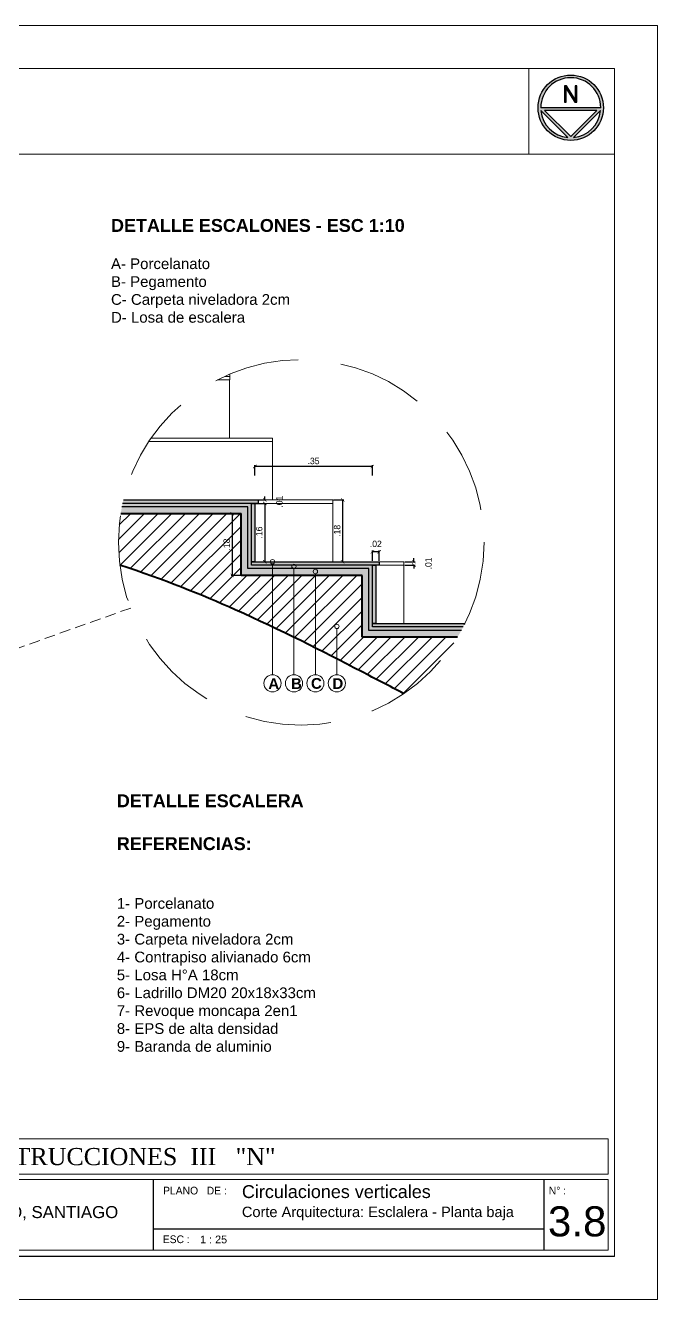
# Model space of a CAD drawing. Header units: millimetres. Extents: x -7 to 1246, y -1 to 1401.
# Drawn here: x 335.1 to 349.83, y -0.84 to 28.86 of the extents above; entities that cross this region are included whole.
import ezdxf

# ---------------------------------------------------------------- set-up
doc = ezdxf.new("R2010")
doc.units = ezdxf.units.MM
doc.linetypes.add('HIDDEN', pattern=[0.375, 0.25, -0.125])
for name, color, linetype, lineweight in [('Columnas', 7, 'Continuous', 40), ('Cotas', 152, 'Continuous', 5), ('HATCH', 250, 'Continuous', 15), ('Muros', 7, 'Continuous', 30), ('Proyeccion', 252, 'HIDDEN', 13), ('Textos', 250, 'Continuous', 15), ('Vista', 252, 'Continuous', 13)]:
    doc.layers.add(name, color=color, linetype=linetype, lineweight=lineweight)
doc.styles.add('CENTURYGOTIC', font='GOTHIC.TTF')
doc.styles.add('Estilo_Generado_2', font='GOTHICB.TTF')
doc.styles.add('LOCALES', font='arial.ttf')
doc.styles.add('ROMAND', font='GOTHIC.TTF')
doc.styles.add('ROTULO', font='times.ttf')
doc.styles.get("Standard").update_dxf_attribs({"font": 'arial.ttf'})
doc.dimstyles.new('1 20', dxfattribs={"dimtxt": 0.15, "dimasz": 0.08, "dimexe": 0.03, "dimexo": 0.02, "dimgap": 0.05, "dimtad": 1, "dimlfac": 0.2, "dimzin": 4, "dimdsep": 46, "dimtxsty": 'CENTURYGOTIC', "dimblk": 'ARCHTICK', "dimcen": 0.06, "dimclrd": 256, "dimclre": 256, "dimclrt": 251, "dimadec": 0, "dimazin": 0, "dimtfac": 1, "dimtofl": 0, "dimtmove": 2, "dimatfit": 3, "dimldrblk": 'ARCHTICK', "dimfxl": 1, "dimtolj": 1, "dimtzin": 0, "dimarcsym": 0})

# ---------------------------------------------------------------- blocks, each defined once
blk = doc.blocks.new('ca_norte11')
at = {"layer": 'HATCH'}
h = blk.add_hatch(color=256, dxfattribs=at)
h.dxf.hatch_style = 1
h.paths.add_polyline_path([(14.2, -89.4), (10.3, -89.4), (10.3, -121), (-9.5, -89.4), (-14, -89.4), (-14, -127.2), (-10.1, -127.2), (-10.1, -95.6), (9.7, -127.2), (14.2, -127.2)], flags=0)
h.paths.add_polyline_path([(-76.2, -76.2, 1), (76.2, -76.2, 1)])
h.paths.add_polyline_path([(-60.9, -69.9), (0, -9), (60.9, -69.9)], flags=16)
h.paths.add_polyline_path([(69.9, -76.2, -1), (-69.9, -76.2)], flags=16)
h.paths.add_polyline_path([(14.2, -89.4), (14.2, -127.2), (9.7, -127.2), (-10.1, -95.6), (-10.1, -127.2), (-14, -127.2), (-14, -89.4), (-9.5, -89.4), (10.3, -121), (10.3, -89.4)], flags=0)
h.paths.add_polyline_path([(6.7, -6.7, -0.359245), (69.5, -69.5)], flags=16)
h.paths.add_polyline_path([(-69.5, -69.5, -0.359245), (-6.7, -6.7)], flags=16)
at = {"layer": 'HATCH', "true_color": 0x000000}
h = blk.add_hatch(dxfattribs=at)
h.set_pattern_fill('ANSI31', color=18, scale=0.016)
h.paths.add_polyline_path([(14.2, -89.4), (10.3, -89.4), (10.3, -121), (-9.5, -89.4), (-14, -89.4), (-14, -127.2), (-10.1, -127.2), (-10.1, -95.6), (9.7, -127.2), (14.2, -127.2)])
for p, q in [((-6.7, -6.7), (-69.5, -69.5)), ((0, -9), (-60.9, -69.9)), ((60.9, -69.9), (0, -9)), ((69.5, -69.5), (6.7, -6.7)), ((-69.9, -76.2), (69.9, -76.2)), ((-60.9, -69.9), (60.9, -69.9))]:
    blk.add_line(p, q)
blk.add_lwpolyline([(-14, -127.2), (-10.1, -127.2), (-10.1, -95.6), (9.7, -127.2), (14.2, -127.2), (14.2, -89.4), (10.3, -89.4), (10.3, -121), (-9.5, -89.4), (-14, -89.4)], close=True)
blk.add_circle((0, -76.2), 76.2)
for start, end in [(95.4788, 174.5212), (5.4788, 84.5212), (180, 0)]:
    blk.add_arc((0, -76.2), 69.9, start, end)
blk = doc.blocks.new('ESC DETALLELL')
at = {"true_color": 0x636466, "transparency": 33554687}
h = blk.add_hatch(color=251, dxfattribs=at)
h.dxf.hatch_style = 1
h.paths.add_polyline_path([(219.5895, 122.551), (219.2146, 122.551, 0.004796), (219.2125, 122.541), (219.5795, 122.541), (219.5795, 122.361), (219.932, 122.361), (219.932, 122.181), (220.2015, 122.181, 0.005327), (220.2068, 122.191), (219.942, 122.191), (219.942, 122.201), (219.942, 122.371), (219.5895, 122.371), (219.5895, 122.381)])
at = {"true_color": 0xe5e878, "transparency": 33554687}
h = blk.add_hatch(color=61, dxfattribs=at)
h.dxf.hatch_style = 1
h.paths.add_polyline_path([(219.6095, 122.561), (219.2169, 122.561, 0.004816), (219.2146, 122.551), (219.6095, 122.551)])
h.paths.add_polyline_path([(219.962, 122.381), (219.5895, 122.381), (219.5895, 122.371), (219.962, 122.371)])
h.paths.add_polyline_path([(220.2119, 122.201), (219.942, 122.201), (219.942, 122.191), (220.2068, 122.191, 0.005268)])
at = {"true_color": 0xe5e878, "transparency": 33554610}
h = blk.add_hatch(color=61, dxfattribs=at)
h.dxf.hatch_style = 1
h.paths.add_polyline_path([(219.952, 122.371), (219.942, 122.371), (219.942, 122.201), (219.952, 122.201)])
h.paths.add_polyline_path([(219.5995, 122.551), (219.5895, 122.551), (219.5895, 122.381), (219.5995, 122.381)])
at = {"true_color": 0x000000, "transparency": 33554687}
h = blk.add_hatch(dxfattribs=at)
h.set_pattern_fill('ANSI31', color=18, scale=0.0089)
h.set_pattern_definition([(45, (-26.210297, 6.313754), (-0.01998107, 0.01998107), [])])
edge = h.paths.add_edge_path()
edge.add_line((219.912, 122.341), (219.5595, 122.341))
edge.add_line((219.5595, 122.341), (219.5595, 122.521))
edge.add_line((219.5595, 122.521), (219.2089, 122.521))
edge.add_arc((219.7348, 122.4375), 0.5325, 170.973, 180)
edge.add_arc((219.7348, 122.4375), 0.5325, 180, 187.1853)
edge.add_spline(control_points=[(219.2065, 122.3709), (219.3361, 122.3289), (219.5909, 122.2249), (219.8362, 122.0997), (219.9917, 122.0185), (220.0334, 121.9965)], knot_values=[1.645495, 1.645495, 1.645495, 1.645495, 2.377802, 3.377802, 3.732307, 3.732307, 3.732307, 3.732307], degree=3, periodic=0)
edge.add_arc((219.7348, 122.4375), 0.5325, 304.099, 328.7228)
edge.add_line((220.1899, 122.161), (219.912, 122.161))
edge.add_line((219.912, 122.161), (219.912, 122.341))
at = {"true_color": 0x636466, "transparency": 33554687}
h = blk.add_hatch(dxfattribs=at)
h.set_pattern_fill('AR-CONC', color=251, scale=5e-05)
h.set_pattern_definition([(50, (0, 0), (0.00910923345, -0.00079695428), [0.0009525, -0.0104775]), (355, (0, 0), (-0.00176217107, 0.00955284226), [0.000762, -0.0083820292]), (100.4514447, (0.000759, -6.6e-05), (0.00734706235, 0.0087558876), [0.00080950044, -0.00890451223]), (46.1842, (0, 0.00254), (0.01355395204, -0.0021021164), [0.00142875, -0.01571625]), (96.6355576, (0.00113, 0.002365), (0.0118702067, 0.0123713062), [0.00121425116, -0.0133567804]), (351.184151, (0, 0.00254), (0.0118702067, 0.0123713062), [0.00114299835, -0.0125729866]), (21, (0.00127, 0.001905), (0.00758071956, -0.0051132599), [0.0009525, -0.0104775]), (326, (0.00127, 0.001905), (0.0030901014, 0.0092093983), [0.000762, -0.008382]), (71.451445, (0.001902, 0.001479), (0.01067082096, 0.00409613844), [0.00080950044, -0.00890449688]), (37.5, (0, 0), (0.000154430163, 0.004227751944), [0, -0.0082804, 0, -0.008509, 0, -0.00841375]), (7.5, (0, 0), (0.003340983126, 0.00500902874), [0, -0.0048514, 0, -0.0080899, 0, -0.00320675]), (327.5, (-0.002832, 0), (0.00677952976, -0.0002864372), [0, -0.003175, 0, -0.009906, 0, -0.0131445]), (317.5, (-0.004102, 0), (0.00740645907, 0.00127132455), [0, -0.0041275, 0, -0.0065786, 0, -0.0093345])])
h.paths.add_polyline_path([(219.5795, 122.541), (219.2125, 122.541, 0.009539), (219.2089, 122.521), (219.5595, 122.521), (219.5595, 122.341), (219.912, 122.341), (219.912, 122.161), (220.1899, 122.161, 0.010848), (220.2015, 122.181), (219.932, 122.181), (219.932, 122.361), (219.5795, 122.361)])
for points in [[(219.2169, 122.561), (219.6095, 122.561), (219.6095, 122.551), (219.2146, 122.551)], [(220.1899, 122.161), (219.912, 122.161), (219.912, 122.341), (219.5595, 122.341), (219.5595, 122.521), (219.2089, 122.521)], [(220.2068, 122.191), (219.942, 122.191), (219.942, 122.201), (220.2119, 122.201)]]:
    blk.add_lwpolyline(points)
for points in [[(219.5895, 122.551), (219.5995, 122.551), (219.5995, 122.381), (219.5895, 122.381)], [(219.962, 122.371), (219.5895, 122.371), (219.5895, 122.381), (219.962, 122.381)], [(219.942, 122.371), (219.952, 122.371), (219.952, 122.201), (219.942, 122.201)]]:
    blk.add_lwpolyline(points, close=True)
at = {"layer": 'Columnas'}
for p, q in [((219.5595, 122.521), (219.2089, 122.521)), ((219.5595, 122.341), (219.5595, 122.521)), ((219.912, 122.341), (219.5595, 122.341)), ((219.912, 122.161), (219.912, 122.341)), ((220.1899, 122.161), (219.912, 122.161))]:
    blk.add_line(p, q, dxfattribs=at)
blk.add_open_spline([(220.0334, 121.9965), (219.9917, 122.0185), (219.8362, 122.0997), (219.5909, 122.2249), (219.3361, 122.3289), (219.2065, 122.3709)], degree=3, knots=[1.645495, 1.645495, 1.645495, 1.645495, 2, 3, 3.732307, 3.732307, 3.732307, 3.732307], dxfattribs=at)
at = {"layer": 'Muros'}
for points in [[(220.2068, 122.191), (219.942, 122.191), (219.942, 122.371), (219.5895, 122.371), (219.5895, 122.551), (219.2146, 122.551)], [(220.2015, 122.181), (219.932, 122.181), (219.932, 122.361), (219.5795, 122.361), (219.5795, 122.541), (219.2125, 122.541)]]:
    blk.add_lwpolyline(points, dxfattribs=at)
at = {"layer": 'Proyeccion', "color": 152, "true_color": 0x2776bb}
blk.add_circle((219.7348, 122.4375), 0.5325, dxfattribs=at)
at = {"layer": 'Vista'}
for p, q in [((219.5261, 122.741), (219.5261, 122.911)), ((219.526, 122.741), (219.526, 122.881)), ((219.6513, 122.561), (219.6512, 122.731)), ((219.8266, 122.381), (219.8266, 122.551)), ((220.0338, 122.201), (220.0338, 122.371))]:
    blk.add_line(p, q, dxfattribs=at)
for points in [[(219.4913, 122.911), (219.527, 122.911), (219.527, 122.921), (219.5119, 122.921)], [(219.2973, 122.741), (219.6513, 122.741), (219.6513, 122.731), (219.2906, 122.731)]]:
    blk.add_lwpolyline(points, dxfattribs=at)
for points in [[(219.8266, 122.551), (219.6095, 122.551), (219.6095, 122.561), (219.8266, 122.561)], [(219.962, 122.371), (220.0338, 122.371), (220.0338, 122.381), (219.962, 122.381)]]:
    blk.add_lwpolyline(points, close=True, dxfattribs=at)
blk.add_open_spline([(219.527, 122.921), (219.5269, 122.9232), (219.5269, 122.9255), (219.527, 122.9277)], degree=3, dxfattribs=at)
blk = doc.blocks.new('_ArchTick')
at = {"color": 0, "linetype": 'ByBlock', "const_width": 0.15}
blk.add_lwpolyline([(-0.5, -0.5), (0.5, 0.5)], dxfattribs=at)
blk = doc.blocks.new('*D507')
at = {"layer": 'Cotas', "lineweight": -2, "transparency": 16777216}
for p, q in [((343.181, 16.384), (343.181, 16.626)), ((343.341, 16.596), (343.181, 16.596)), ((343.341, 16.384), (343.341, 16.626))]:
    blk.add_line(p, q, dxfattribs=at)
at = {"layer": 'Defpoints', "color": 0, "transparency": 16777216}
for p in [(343.181, 16.596), (343.181, 16.364), (343.341, 16.364)]:
    blk.add_point(p, dxfattribs=at)
at = {"layer": 'Cotas', "lineweight": -2, "transparency": 16777216, "xscale": 0.08, "yscale": 0.08, "zscale": 0.08, "rotation": 180}
blk.add_blockref('_ArchTick', (343.181, 16.596), dxfattribs=at)
at = {"layer": 'Cotas', "lineweight": -2, "transparency": 16777216, "xscale": 0.08, "yscale": 0.08, "zscale": 0.08}
blk.add_blockref('_ArchTick', (343.341, 16.596), dxfattribs=at)
at = {"layer": 'Cotas', "color": 251, "transparency": 16777216, "insert": (343.261, 16.779), "char_height": 0.15, "attachment_point": 5, "style": 'CENTURYGOTIC'}
blk.add_mtext('\\A1;.02', dxfattribs=at)
blk = doc.blocks.new('*D508')
at = {"layer": 'Cotas', "lineweight": -2, "transparency": 16777216}
for p, q in [((340.44, 18.371), (340.44, 18.613)), ((343.181, 18.583), (340.44, 18.583)), ((343.181, 18.371), (343.181, 18.613))]:
    blk.add_line(p, q, dxfattribs=at)
at = {"layer": 'Defpoints', "color": 0, "transparency": 16777216}
for p in [(340.44, 18.583), (340.44, 18.351), (343.181, 18.351)]:
    blk.add_point(p, dxfattribs=at)
at = {"layer": 'Cotas', "lineweight": -2, "transparency": 16777216, "xscale": 0.08, "yscale": 0.08, "zscale": 0.08, "rotation": 180}
blk.add_blockref('_ArchTick', (340.44, 18.583), dxfattribs=at)
at = {"layer": 'Cotas', "lineweight": -2, "transparency": 16777216, "xscale": 0.08, "yscale": 0.08, "zscale": 0.08}
blk.add_blockref('_ArchTick', (343.181, 18.583), dxfattribs=at)
at = {"layer": 'Cotas', "color": 251, "transparency": 16777216, "insert": (341.81, 18.712), "char_height": 0.15, "attachment_point": 5, "style": 'CENTURYGOTIC'}
blk.add_mtext('\\A1;.35', dxfattribs=at)
blk = doc.blocks.new('*D509')
at = {"layer": 'Cotas', "lineweight": -2, "transparency": 16777216}
for p, q in [((342.277, 17.804), (342.518, 17.804)), ((342.488, 17.804), (342.488, 16.364)), ((342.277, 16.364), (342.518, 16.364))]:
    blk.add_line(p, q, dxfattribs=at)
at = {"layer": 'Defpoints', "color": 0, "transparency": 16777216}
for p in [(342.257, 17.804), (342.257, 16.364), (342.488, 16.364)]:
    blk.add_point(p, dxfattribs=at)
at = {"layer": 'Cotas', "lineweight": -2, "transparency": 16777216, "xscale": 0.08, "yscale": 0.08, "zscale": 0.08}
for p, rotation in [((342.488, 17.804), 90), ((342.488, 16.364), 270)]:
    blk.add_blockref('_ArchTick', p, dxfattribs=dict(at, rotation=rotation))
at = {"layer": 'Cotas', "color": 251, "transparency": 16777216, "insert": (342.36, 17.084), "char_height": 0.15, "attachment_point": 5, "rotation": 90, "style": 'CENTURYGOTIC'}
blk.add_mtext('\\A1;.18', dxfattribs=at)
blk = doc.blocks.new('*D407')
at = {"layer": 'Cotas', "lineweight": -2, "transparency": 16777216}
for p, q in [((340.127, 17.484), (339.886, 17.484)), ((339.916, 17.484), (339.916, 16.044)), ((340.127, 16.044), (339.886, 16.044))]:
    blk.add_line(p, q, dxfattribs=at)
at = {"layer": 'Defpoints', "color": 0, "transparency": 16777216}
for p in [(340.147, 17.484), (339.916, 16.044), (340.147, 16.044)]:
    blk.add_point(p, dxfattribs=at)
at = {"layer": 'Cotas', "lineweight": -2, "transparency": 16777216, "xscale": 0.08, "yscale": 0.08, "zscale": 0.08}
for p, rotation in [((339.916, 17.484), 90), ((339.916, 16.044), 270)]:
    blk.add_blockref('_ArchTick', p, dxfattribs=dict(at, rotation=rotation))
at = {"layer": 'Cotas', "color": 251, "transparency": 16777216, "insert": (339.787, 16.764), "char_height": 0.15, "attachment_point": 5, "rotation": 90, "style": 'CENTURYGOTIC'}
blk.add_mtext('\\A1;.18', dxfattribs=at)
blk = doc.blocks.new('*D408')
at = {"layer": 'Cotas', "lineweight": -2, "transparency": 16777216}
for p, q in [((340.46, 17.724), (340.702, 17.724)), ((340.672, 17.724), (340.672, 16.364)), ((340.46, 16.364), (340.702, 16.364))]:
    blk.add_line(p, q, dxfattribs=at)
at = {"layer": 'Defpoints', "color": 0, "transparency": 16777216}
for p in [(340.44, 17.724), (340.44, 16.364), (340.672, 16.364)]:
    blk.add_point(p, dxfattribs=at)
at = {"layer": 'Cotas', "lineweight": -2, "transparency": 16777216, "xscale": 0.08, "yscale": 0.08, "zscale": 0.08}
for p, rotation in [((340.672, 17.724), 90), ((340.672, 16.364), 270)]:
    blk.add_blockref('_ArchTick', p, dxfattribs=dict(at, rotation=rotation))
at = {"layer": 'Cotas', "color": 251, "transparency": 16777216, "insert": (340.543, 17.044), "char_height": 0.15, "attachment_point": 5, "rotation": 90, "style": 'CENTURYGOTIC'}
blk.add_mtext('\\A1;.16', dxfattribs=at)
blk = doc.blocks.new('*D409')
at = {"layer": 'Cotas', "lineweight": -2, "transparency": 16777216}
for p, q in [((343.935, 16.364), (344.176, 16.364)), ((344.146, 16.364), (344.146, 16.444)), ((343.935, 16.284), (344.176, 16.284)), ((344.146, 16.284), (344.146, 16.204))]:
    blk.add_line(p, q, dxfattribs=at)
at = {"layer": 'Defpoints', "color": 0, "transparency": 16777216}
for p in [(343.915, 16.364), (344.146, 16.364), (343.915, 16.284)]:
    blk.add_point(p, dxfattribs=at)
at = {"layer": 'Cotas', "lineweight": -2, "transparency": 16777216, "xscale": 0.08, "yscale": 0.08, "zscale": 0.08}
for p, rotation in [((344.146, 16.364), 270), ((344.146, 16.284), 90)]:
    blk.add_blockref('_ArchTick', p, dxfattribs=dict(at, rotation=rotation))
at = {"layer": 'Cotas', "color": 251, "transparency": 16777216, "insert": (344.487, 16.324), "char_height": 0.15, "attachment_point": 5, "rotation": 90, "style": 'CENTURYGOTIC'}
blk.add_mtext('\\A1;.01', dxfattribs=at)
blk = doc.blocks.new('*D410')
at = {"layer": 'Cotas', "lineweight": -2, "transparency": 16777216}
for p, q in [((340.672, 17.804), (340.672, 17.884)), ((340.46, 17.804), (340.702, 17.804)), ((340.46, 17.724), (340.702, 17.724)), ((340.672, 17.724), (340.672, 17.644))]:
    blk.add_line(p, q, dxfattribs=at)
at = {"layer": 'Defpoints', "color": 0, "transparency": 16777216}
for p in [(340.44, 17.804), (340.44, 17.724), (340.672, 17.804)]:
    blk.add_point(p, dxfattribs=at)
at = {"layer": 'Cotas', "lineweight": -2, "transparency": 16777216, "xscale": 0.08, "yscale": 0.08, "zscale": 0.08}
for p, rotation in [((340.672, 17.804), 270), ((340.672, 17.724), 90)]:
    blk.add_blockref('_ArchTick', p, dxfattribs=dict(at, rotation=rotation))
at = {"layer": 'Cotas', "color": 251, "transparency": 16777216, "insert": (341.013, 17.764), "char_height": 0.15, "attachment_point": 5, "rotation": 90, "style": 'CENTURYGOTIC'}
blk.add_mtext('\\A1;.01', dxfattribs=at)

msp = doc.modelspace()

# ---------------------------------------------------------------- linework, layer by layer
for p, q in [((338.075, 1.965), (338.075, 0.315)), ((347.175, 1.965), (347.175, 0.315)), ((338.075, 0.815), (347.175, 0.815)), ((348.825, 0.165), (331.425, 0.165))]:
    msp.add_line(p, q)
at = {"lineweight": 13}
for points in [[(307.825, -0.835), (349.825, -0.835), (349.825, 28.865), (307.825, 28.865)], [(348.675, 2.912), (348.675, 2.085), (331.559, 2.085), (331.559, 2.912)], [(348.675, 1.965), (348.675, 0.315), (331.559, 0.315), (331.559, 1.965)]]:
    msp.add_lwpolyline(points, close=True, dxfattribs=at)
at = {"lineweight": 13, "ltscale": 0.05}
msp.add_lwpolyline([(310.525, 0.165), (348.825, 0.165), (348.825, 27.865), (308.025, 27.865)], dxfattribs=at)
at = {"layer": 'Proyeccion', "color": 152, "true_color": 0x2776bb}
msp.add_line((337.548, 15.285), (323.764, 10.371), dxfattribs=at)
at = {"layer": 'Textos'}
for p, q in [((340.853, 16.313), (340.853, 13.729)), ((341.353, 16.204), (341.353, 13.729)), ((341.853, 16.085), (341.853, 13.729)), ((342.353, 14.805), (342.353, 13.729))]:
    msp.add_line(p, q, dxfattribs=at)
for centre, radius in [((340.853, 16.364), 0.0509), ((341.353, 16.254), 0.0509), ((341.853, 16.136), 0.0509), ((342.353, 14.856), 0.0509), ((340.853, 13.529), 0.2), ((341.353, 13.529), 0.2), ((341.853, 13.529), 0.2), ((342.353, 13.529), 0.2)]:
    msp.add_circle(centre, radius, dxfattribs=at)
at = {"layer": 'Vista'}
for p, q in [((346.825, 25.865), (346.825, 27.865)), ((310.525, 25.865), (348.825, 25.865))]:
    msp.add_line(p, q, dxfattribs=at)

# ---------------------------------------------------------------- block references
at = {"lineweight": 5, "xscale": 0.009999999999999985, "yscale": 0.009999999999999985, "zscale": 0.009999999999999985, "rotation": 180}
msp.add_blockref('ca_norte11', (347.803, 26.186), dxfattribs=at)
at = {"xscale": 8, "yscale": 8, "zscale": 8}
msp.add_blockref('ESC DETALLELL', (-1416.356, -962.684), dxfattribs=at)

# ---------------------------------------------------------------- texts
for s, height, style, p in [('T.V.  CONSTRUCCIONES  III   "N"', 0.4, 'ROTULO', (331.821, 2.297)), ('PLANO   DE :', 0.18, 'ROMAND', (338.303, 1.614)), ('Circulaciones verticales', 0.3, 'LOCALES', (340.14, 1.53)), ('N° :', 0.18, 'ROMAND', (347.291, 1.614)), ('GUAJARDO, SANTIAGO ', 0.28, 'LOCALES', (332.846, 1.063)), ('Corte Arquitectura: Esclalera - Planta baja', 0.243, 'LOCALES', (340.14, 1.086)), ('3.8', 0.702, 'LOCALES', (347.272, 0.636)), ('ESC :          ', 0.18, 'ROMAND', (338.296, 0.479)), ('1 : 25', 0.18, 'LOCALES', (339.166, 0.475))]:
    msp.add_text(s, height=height, dxfattribs=dict(style=style)).set_placement(p)
at = {"layer": 'Textos', "char_height": 0.25, "attachment_point": 1}
for s, width, insert in [('\\A1;\\pxql;{\\fArial|b1|i0|c0|p34;\\H1.2x;DETALLE ESCALONES - ESC 1:10\\P\\f@Arial Unicode MS|b1|i0|c0|p34;\\H0.83333x;\\P\\f@Arial Unicode MS|b0|i0|c0|p34;A- Porcelanato\\PB- Pegamento\\PC- Carpeta niveladora 2cm\\PD- Losa de escalera}', 12.2928, (337.089, 24.353)), ('\\A1;\\pxql;{\\fArial|b1|i0|c0|p34;\\H1.2x;DETALLE ESCALERA\\P\\PREFERENCIAS:\\P\\P\\f@Arial Unicode MS|b1|i0|c0|p34;\\H0.83333x;\\P\\f@Arial Unicode MS|b0|i0|c0|p34;1- Porcelanato\\P2- Pegamento\\P3- Carpeta niveladora 2cm\\P4- Contrapiso alivianado 6cm\\P5- Losa H°A 18cm\\P\\pq*;6- \\H1x;Ladrillo DM20 20x18x33cm\\H1x;\\P\\pql;7- Revoque moncapa 2en1\\P8- EPS de alta densidad \\P9- Baranda de aluminio}', 6.11534, (337.225, 10.941))]:
    msp.add_mtext_dynamic_manual_height_columns(s, width=width, gutter_width=5, heights=[0], dxfattribs=dict(at, insert=insert))
at = {"layer": 'Textos', "linetype": 'Continuous', "char_height": 0.25, "width": 21.5584, "attachment_point": 9, "style": 'Estilo_Generado_2'}
for s, insert in [('\\A1;\\pxql;{\\f@Arial Unicode MS|b1|i0|c0|p34;A}', (362.314, 13.398)), ('\\A1;\\pxql;{\\f@Arial Unicode MS|b1|i0|c0|p34;B}', (362.843, 13.398)), ('\\A1;\\pxql;{\\f@Arial Unicode MS|b1|i0|c0|p34;C}', (363.308, 13.398)), ('\\A1;\\pxql;{\\f@Arial Unicode MS|b1|i0|c0|p34;D}', (363.808, 13.398))]:
    msp.add_mtext(s, dxfattribs=dict(at, insert=insert))

# ---------------------------------------------------------------- dimensions: what is measured, and where the dimension line sits
at = {"layer": 'Cotas'}
for base, p1, p2, text, picture, middle in [((340.44, 18.583), (343.181, 18.351), (340.44, 18.351), '.35', '*D508', (341.81, 18.712)), ((343.181, 16.596), (343.341, 16.364), (343.181, 16.364), '.02', '*D507', (343.261, 16.779))]:
    dim = msp.add_linear_dim(base=base, p1=p1, p2=p2, text=text, dimstyle='1 20', dxfattribs=at)
    dim.commit()
    dim.dimension.update_dxf_attribs({"geometry": picture, "text_midpoint": middle})
for base, p1, p2, angle, text, picture, middle in [((340.672, 17.804), (340.44, 17.724), (340.44, 17.804), 270, '.01', '*D410', (341.013, 17.764)), ((342.488, 16.364), (342.257, 17.804), (342.257, 16.364), 90, '.18', '*D509', (342.36, 17.084)), ((339.916, 16.044), (340.147, 17.484), (340.147, 16.044), 90, '.18', '*D407', (339.787, 16.764)), ((340.672, 16.364), (340.44, 17.724), (340.44, 16.364), 90, '.16', '*D408', (340.543, 17.044)), ((344.146, 16.364), (343.915, 16.284), (343.915, 16.364), 270, '.01', '*D409', (344.487, 16.324))]:
    dim = msp.add_linear_dim(base=base, p1=p1, p2=p2, angle=angle, text=text, dimstyle='1 20', dxfattribs=at)
    dim.commit()
    dim.dimension.update_dxf_attribs({"geometry": picture, "text_midpoint": middle})

doc.saveas('drawing.dxf')
